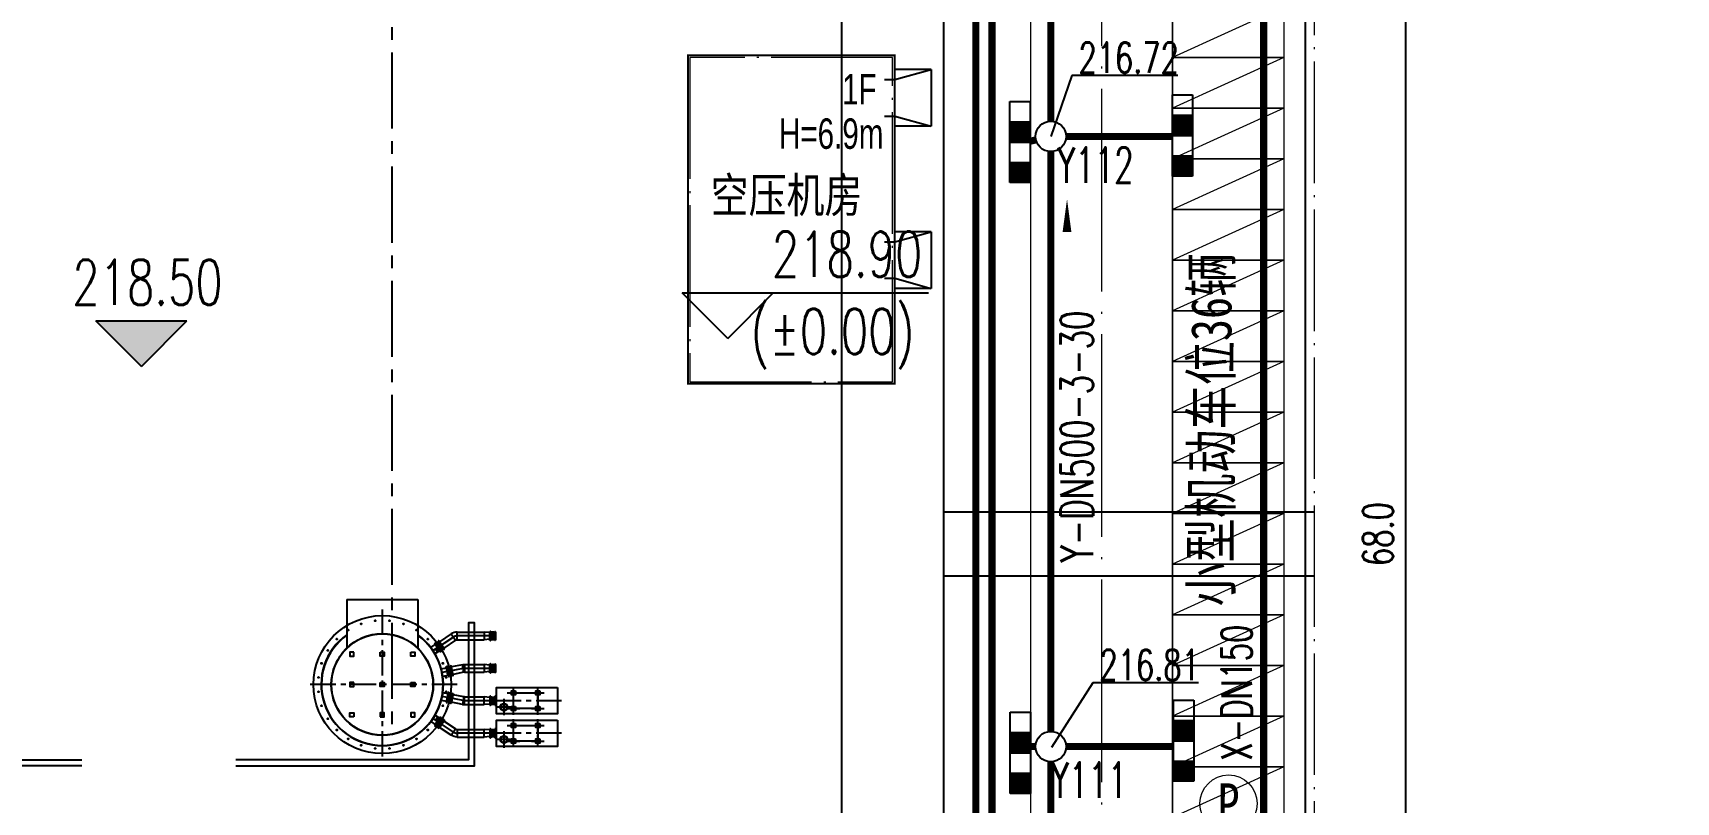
# Model space of a CAD drawing. Header units: metres. Extents: x 497246 to 997717, y 2998582 to 5998198.
# Drawn here: x 497761.2 to 497842.3, y 2998935.6 to 2998973.5 of the extents above; entities that cross this region are included whole.
import ezdxf
from ezdxf.enums import TextEntityAlignment as Align

# ---------------------------------------------------------------- set-up
doc = ezdxf.new("R2010")
doc.units = ezdxf.units.M
doc.header["$LTSCALE"] = 1000
for name, pattern in [('CENTER', [2, 1.25, -0.25, 0.25, -0.25]), ('CENTER2', [1.125, 0.75, -0.125, 0.125, -0.125]), ('DASHED', [19.05, 12.7, -6.35]), ('DOTE', [2.42, 2, -0.2, 0.02, -0.2])]:
    doc.linetypes.add(name, pattern=pattern)
doc.layers.get('0').update_dxf_attribs({"linetype": 'CONTINUOUS'})
doc.layers.get('Defpoints').update_dxf_attribs({"linetype": 'CONTINUOUS'})
for name, color, linetype in [('00011qq11', 3, 'CONTINUOUS'), ('4虚线层', 6, 'DASHED'), ('PIPE-消防', 1, 'CONTINUOUS'), ('PIPE-给水', 3, 'CONTINUOUS'), ('PIPE-雨水', 4, 'CONTINUOUS'), ('PUB_TEXT', 7, 'CONTINUOUS'), ('Road Level', 7, 'CONTINUOUS'), ('TEXT_雨水', 7, 'CONTINUOUS'), ('TWT_DIM', 3, 'CONTINUOUS'), ('TWT_雨水口', 4, 'CONTINUOUS'), ('WELL_雨水', 4, 'CONTINUOUS'), ('建筑', 7, 'CONTINUOUS'), ('建筑标高', 7, 'CONTINUOUS'), ('建筑门坡散水', 9, 'CONTINUOUS'), ('挡墙护坡', 5, 'CONTINUOUS'), ('文字', 255, 'CONTINUOUS'), ('雨水标注', 100, 'CONTINUOUS')]:
    doc.layers.add(name, color=color, linetype=linetype)
for name, color, linetype, lineweight in [('1_RO_规划停车位', 35, 'CONTINUOUS', 13), ('1轮廓实线层', 4, 'CONTINUOUS', 18), ('3中心线层', 7, 'CENTER', 25), ('5剖面线层', 2, 'CONTINUOUS', 13), ('道路', 4, 'CONTINUOUS', 15), ('道路中线', 1, 'DOTE', 13)]:
    doc.layers.add(name, color=color, linetype=linetype, lineweight=lineweight)
doc.layers.add('建筑轴线', color=1, linetype='DOTE', lineweight=15, plot=False)
doc.styles.add('-黑体', font='simhei.ttf', dxfattribs={"width": 0.8})
doc.styles.add('_TCH_DIM', font='SIMPLEX', dxfattribs={"bigfont": 'GBCBIG'})
doc.styles.add('_TCH_DIM_T3', font='SIMPLEX', dxfattribs={"width": 0.705882, "bigfont": 'GBCBIG'})
doc.styles.add('_TWT_WELL', font='SIMPLEX', dxfattribs={"width": 0.8, "height": 3.5, "bigfont": 'HZTXT'})
doc.styles.add('DIMHT', font='simhei.ttf', dxfattribs={"width": 0.8})
doc.styles.add('HZTXT', font='txt', dxfattribs={"width": 0.7, "bigfont": 'HZTXT'})
doc.styles.add('TG_LINETYPE', font='SIMPLEX', dxfattribs={"width": 0.8, "height": 3, "bigfont": 'HZTXT'})
doc.styles.add('亨利项目总图布置_2022_8_8_t3--03$0$亨利项目总图布置_2022_8_8_t3--02$0$CEC', font='ARIALN.TTF')
doc.linetypes.add('TG_J', pattern='A,2,-0.3,["J",TG_LINETYPE,S=0.1,R=0,X=-0.23,Y=-0.15],0', length=2.3)
doc.linetypes.add('TG_W', pattern='A,2,-0.3,["W",TG_LINETYPE,S=0.1,R=0,X=-0.23,Y=-0.15],0', length=2.3)
doc.linetypes.add('TG_X', pattern='A,3,-0.3,["X",TG_LINETYPE,S=0.1,R=0,X=-0.23,Y=-0.15],0', length=3.3)
doc.linetypes.add('TG_XP', pattern='A,3,-0.6,["XP",TG_LINETYPE,S=0.1,R=0,X=-0.6,Y=-0.2],0', length=3.6)
doc.linetypes.add('TG_Y', pattern='A,2,-0.3,["Y",TG_LINETYPE,S=0.1,R=0,X=-0.23,Y=-0.15],0', length=2.3)
doc.dimstyles.new('_TWT_ARCH&&1', dxfattribs={"dimtxt": 1.4875, "dimasz": 0.5, "dimexe": 1.25, "dimexo": 1.5, "dimgap": 0.63125, "dimtad": 1, "dimdec": 1, "dimzin": 0, "dimdsep": 46, "dimtxsty": '_TCH_DIM_T3', "dimblk": 'ARCHTICK', "dimcen": 0.09, "dimclrt": 7, "dimazin": 2, "dimtfac": 1, "dimtdec": 1, "dimtix": 1, "dimtmove": 2, "dimatfit": 3, "dimfxl": 1, "dimtolj": 1, "dimtzin": 0, "dimarcsym": 0})

# ---------------------------------------------------------------- blocks, each defined once
blk = doc.blocks.new('PPPPPPP')
at = {"layer": '1_RO_规划停车位'}
blk.add_circle((39537001.743, 3801410.893), 1.412, dxfattribs=at)
at = {"layer": '1_RO_规划停车位', "style": 'DIMHT', "width": 0.8}
blk.add_text('P', height=2, dxfattribs=at).set_placement((39537001.743, 3801410.893), align=Align.MIDDLE_CENTER)
blk = doc.blocks.new('chewei')
at = {"layer": '1_RO_规划停车位'}
blk.add_line((152.979, -11.011), (155.479, -16.511), dxfattribs=at)
blk.add_lwpolyline([(152.979, -11.011), (155.479, -11.011), (155.479, -16.511), (152.979, -16.511)], close=True, dxfattribs=at)
blk = doc.blocks.new('zw$9954')
for points in [[(2300, 5300), (2100, 5300), (2100, 5100), (2300, 5100)], [(3600, 5300), (3800, 5300), (3800, 5100), (3600, 5100)], [(5100, 5300), (5300, 5300), (5300, 5100), (5100, 5100)], [(2300, 3800), (2100, 3800), (2100, 3600), (2300, 3600)], [(3600, 3800), (3800, 3800), (3800, 3600), (3600, 3600)], [(5100, 3800), (5300, 3800), (5300, 3600), (5100, 3600)], [(2300, 2100), (2100, 2100), (2100, 2300), (2300, 2300)], [(3600, 2100), (3800, 2100), (3800, 2300), (3600, 2300)], [(5100, 2100), (5300, 2100), (5300, 2300), (5100, 2300)]]:
    blk.add_lwpolyline(points, close=True)
for centre, radius in [((3700, 3700), 3400), ((2653, 6692), 24), ((3345, 6850), 24), ((4055, 6850), 24), ((4747, 6692), 24), ((1458, 5942), 24), ((2013, 6384), 24), ((5387, 6384), 24), ((5942, 5942), 24), ((1016, 5387), 24), ((6384, 5387), 24), ((550, 4055), 24), ((708, 4747), 24), ((6692, 4747), 24), ((6850, 4055), 24), ((550, 3345), 24), ((6850, 3345), 24), ((708, 2653), 24), ((6692, 2653), 24), ((1016, 2013), 24), ((6384, 2013), 24), ((1458, 1458), 24), ((2013, 1016), 24), ((5387, 1016), 24), ((5942, 1458), 24), ((2653, 708), 24), ((3345, 550), 24), ((4055, 550), 24), ((4747, 708), 24)]:
    blk.add_circle(centre, radius)
at = {"layer": '3中心线层'}
for p, q in [((3700, 7400), (3700, 0)), ((2681, 6702), (2625, 6682)), ((2643, 6720), (2663, 6664)), ((3375, 6853), (3315, 6847)), ((3342, 6880), (3348, 6820)), ((4085, 6847), (4025, 6853)), ((4058, 6880), (4052, 6820)), ((4775, 6682), (4719, 6702)), ((4757, 6720), (4737, 6664)), ((1437, 5963), (1480, 5920)), ((1480, 5963), (1437, 5920)), ((2039, 6400), (1988, 6368)), ((1997, 6410), (2029, 6359)), ((5412, 6368), (5361, 6400)), ((5403, 6410), (5371, 6359)), ((5963, 5963), (5920, 5920)), ((5963, 5920), (5920, 5963)), ((990, 5403), (1041, 5371)), ((1032, 5412), (1000, 5361)), ((6410, 5403), (6359, 5371)), ((6400, 5361), (6368, 5412)), ((520, 4058), (580, 4052)), ((553, 4085), (547, 4025)), ((680, 4757), (736, 4737)), ((718, 4775), (698, 4719)), ((6720, 4757), (6664, 4737)), ((6702, 4719), (6682, 4775)), ((6880, 4058), (6820, 4052)), ((6853, 4025), (6847, 4085)), ((7400, 3700), (0, 3700)), ((520, 3342), (580, 3348)), ((547, 3375), (553, 3315)), ((6880, 3342), (6820, 3348)), ((6847, 3315), (6853, 3375)), ((680, 2643), (736, 2663)), ((698, 2681), (718, 2625)), ((6720, 2643), (6664, 2663)), ((6682, 2625), (6702, 2681)), ((990, 1997), (1041, 2029)), ((1000, 2039), (1032, 1988)), ((6410, 1997), (6359, 2029)), ((6368, 1988), (6400, 2039)), ((1437, 1437), (1480, 1480)), ((1437, 1480), (1480, 1437)), ((1988, 1032), (2039, 1000)), ((1997, 990), (2029, 1041)), ((5361, 1000), (5412, 1032)), ((5403, 990), (5371, 1041)), ((5963, 1437), (5920, 1480)), ((5920, 1437), (5963, 1480)), ((2625, 718), (2681, 698)), ((2643, 680), (2663, 736)), ((3315, 553), (3375, 547)), ((3342, 520), (3348, 580)), ((4025, 547), (4085, 553)), ((4058, 520), (4052, 580)), ((4719, 698), (4775, 718)), ((4757, 680), (4737, 736))]:
    blk.add_line(p, q, dxfattribs=at)
blk = doc.blocks.new('A$C2EA612DB')
at = {"layer": '5剖面线层'}
h = blk.add_hatch(dxfattribs=at)
h.set_pattern_fill('ANSI37', color=0, scale=10, style=0)
h.set_pattern_definition([(45, (-12568.35, 2808.42), (-22.45064, 22.45064), []), (135, (-12568.35, 2808.42), (-22.45064, -22.45064), [])])
h.paths.add_polyline_path([(222, 387, 0.21164), (33, 387), (33, 57, 0.21164), (222, 57)])
for p, q in [((5, 407), (5, 37)), ((5, 407), (7, 407)), ((5, 37), (7, 37)), ((7, 445), (7, 0)), ((33, 445), (7, 445)), ((33, 0), (33, 445)), ((222, 0), (222, 445)), ((222, 445), (248, 445)), ((248, 445), (248, 0)), ((250, 407), (248, 407)), ((250, 37), (248, 37)), ((250, 407), (250, 37)), ((7, 0), (33, 0)), ((248, 0), (222, 0))]:
    blk.add_line(p, q)
for centre, start, end in [((127, 174), 66.10049, 113.89951), ((127, 271), 246.10049, 293.89951)]:
    blk.add_arc(centre, 233, start, end)
at = {"layer": '3中心线层'}
for p, q in [((0, 422), (38, 422)), ((0, 22), (38, 22)), ((255, 422), (217, 422)), ((255, 22), (217, 22))]:
    blk.add_line(p, q, dxfattribs=at)
blk = doc.blocks.new('A$C640E79A9')
for p, q in [((152, 903), (152, 533)), ((152, 903), (154, 903)), ((154, 940), (154, 495)), ((180, 940), (154, 940)), ((180, 495), (180, 940)), ((152, 533), (154, 533)), ((154, 495), (180, 495))]:
    blk.add_line(p, q)
for points in [[(3210, 1368), (3210, 68), (210, 68), (210, 1368)], [(1150, 1203), (1150, 1003), (950, 1003), (950, 1203)], [(2350, 1203), (2350, 1003), (2150, 1003), (2150, 1203)], [(1150, 433), (1150, 233), (950, 233), (950, 433)], [(2350, 433), (2350, 233), (2150, 233), (2150, 433)]]:
    blk.add_lwpolyline(points, close=True)
at = {"layer": '1轮廓实线层'}
for centre, radius in [((576, 408), 198), ((401, 408), 11), ((424, 495), 11), ((424, 320), 11), ((576, 408), 138), ((489, 559), 11), ((489, 256), 11), ((576, 583), 11), ((576, 233), 11), ((664, 559), 11), ((664, 256), 11), ((728, 495), 11), ((728, 320), 11), ((751, 408), 11)]:
    blk.add_circle(centre, radius, dxfattribs=at)
at = {"layer": '3中心线层'}
for p, q in [((147, 918), (185, 918)), ((576, 815), (576, 0)), ((740, 1103), (1360, 1103)), ((1050, 793), (1050, 1413)), ((1940, 1103), (2560, 1103)), ((2250, 793), (2250, 1413)), ((3420, 718), (0, 718)), ((147, 518), (185, 518)), ((984, 408), (169, 408)), ((740, 333), (1360, 333)), ((1050, 23), (1050, 643)), ((1940, 333), (2560, 333)), ((2250, 23), (2250, 643))]:
    blk.add_line(p, q, dxfattribs=at)
blk.add_lwpolyline([(2250, 1103), (2250, 333), (1050, 333), (1050, 1103)], close=True, dxfattribs=at)
blk.add_circle((576, 408), 175, dxfattribs=at)
blk = doc.blocks.new('_ArchTick')
at = {"color": 0, "linetype": 'ByBlock', "const_width": 0.4}
blk.add_lwpolyline([(-0.5, -0.5), (0.5, 0.5)], dxfattribs=at)
blk = doc.blocks.new('*D435')
at = {"layer": 'Defpoints', "color": 0, "transparency": 16777216}
for p in [(497821.915, 2998982.798), (497828.93, 2998982.798), (497821.915, 2998914.833)]:
    blk.add_point(p, dxfattribs=at)
at = {"layer": 'TWT_DIM', "color": 0, "lineweight": -2, "transparency": 16777216}
for p, q in [((497823.415, 2998982.798), (497830.18, 2998982.798)), ((497828.93, 2998914.833), (497828.93, 2998982.798)), ((497823.415, 2998914.833), (497830.18, 2998914.833))]:
    blk.add_line(p, q, dxfattribs=at)
at = {"layer": 'TWT_DIM', "color": 0, "lineweight": -2, "transparency": 16777216, "xscale": 0.5, "yscale": 0.5, "zscale": 0.5}
for p, rotation in [((497828.93, 2998982.798), 90), ((497828.93, 2998914.833), 270)]:
    blk.add_blockref('_ArchTick', p, dxfattribs=dict(at, rotation=rotation))
at = {"layer": 'TWT_DIM', "color": 7, "transparency": 16777216, "insert": (497827.555, 2998948.816), "char_height": 1.4875, "attachment_point": 5, "rotation": 90, "style": '_TCH_DIM_T3'}
blk.add_mtext('\\A1;68.0', dxfattribs=at)
blk = doc.blocks.new('$TwtSys$00000187')
blk.add_circle((0, 0), 0.5)
blk = doc.blocks.new('$TwtSys$00000425')
for p, q in [((-1000, -250), (-1000, 250)), ((-1000, 250), (0, 250)), ((-500, -250), (-500, 250)), ((0, 250), (1000, 250)), ((0, 250), (0, -250)), ((0, -250), (0, 250)), ((500, -250), (500, 250)), ((1000, 250), (1000, -250)), ((0, -250), (-1000, -250)), ((1000, -250), (0, -250))]:
    blk.add_line(p, q)
for points in [[(-500, 250), (0, 250), (-500, -250), (0, -250)], [(500, 250), (1000, 250), (500, -250), (1000, -250)]]:
    blk.add_solid(points)

msp = doc.modelspace()

# ---------------------------------------------------------------- hatches: boundary and pattern name
at = {"layer": 'Road Level'}
msp.add_hatch(color=256, dxfattribs=at).paths.add_polyline_path([(497766.557, 2998957.081), (497764.307, 2998959.331), (497768.807, 2998959.331)])
at = {"layer": '挡墙护坡', "linetype": 'Continuous'}
h = msp.add_hatch(dxfattribs=at)
h.set_pattern_fill('ANSI33', color=256, style=0)
h.set_pattern_definition([(45, (-861.717, 0), (-2.2450640303, 2.2450640303), []), (45, (-859.472, 0), (-2.2450640303, 2.2450640303), [1.5875, -0.79375])])
edge = h.paths.add_edge_path()
edge.add_line((497928.516, 2998901.333), (497928.516, 2998904.333))
edge.add_line((497928.516, 2998904.333), (497677.906, 2998904.333))
edge.add_line((497677.906, 2998904.333), (497652.906, 2998907.833))
edge.add_line((497652.906, 2998907.833), (497585.758, 2998907.833))
edge.add_line((497585.758, 2998907.833), (497584.114, 2998907.908))
edge.add_line((497584.114, 2998907.908), (497583.086, 2998908.033))
edge.add_arc((497585.689, 2998924.833), 17, 179.99144, 261.19191, ccw=False)
edge.add_line((497568.689, 2998924.835), (497568.608, 2998970.517))
edge.add_line((497568.608, 2998970.517), (497565.063, 2998995.51))
edge.add_line((497565.063, 2998995.51), (497564.955, 2999056.413))
edge.add_line((497564.955, 2999056.413), (497561.955, 2999056.408))
edge.add_line((497561.955, 2999056.408), (497562.064, 2998995.296))
edge.add_line((497562.064, 2998995.296), (497565.608, 2998970.302))
edge.add_line((497565.608, 2998970.302), (497565.689, 2998924.833))
edge.add_arc((497585.689, 2998924.833), 20, 180.00007, 261.33693)
edge.add_line((497582.677, 2998905.061), (497583.864, 2998904.916))
edge.add_line((497583.864, 2998904.916), (497585.689, 2998904.833))
edge.add_line((497585.689, 2998904.833), (497652.697, 2998904.833))
edge.add_line((497652.697, 2998904.833), (497677.697, 2998901.333))
edge.add_line((497677.697, 2998901.333), (497928.516, 2998901.333))

# ---------------------------------------------------------------- linework, layer by layer
at = {"color": 6}
for p, q in [((497806.115, 2998949.908), (497824.415, 2998949.908)), ((497806.115, 2998946.758), (497824.415, 2998946.758))]:
    msp.add_line(p, q, dxfattribs=at)
for p, q in [((497776.691, 2998945.593), (497776.691, 2998943.178)), ((497776.691, 2998945.593), (497780.191, 2998945.593)), ((497780.191, 2998945.593), (497780.191, 2998943.178)), ((497781.02, 2998943.419), (497781.043, 2998943.435)), ((497781.3, 2998942.999), (497781.02, 2998943.419)), ((497781.043, 2998943.435), (497781.323, 2998943.015)), ((497781.069, 2998943.453), (497781.046, 2998943.437)), ((497781.046, 2998943.437), (497781.327, 2998943.017)), ((497781.066, 2998943.404), (497781.064, 2998943.403)), ((497781.066, 2998943.404), (497781.067, 2998943.406)), ((497781.066, 2998943.404), (497781.304, 2998943.048)), ((497781.066, 2998943.404), (497781.304, 2998943.048)), ((497781.35, 2998943.033), (497781.069, 2998943.453)), ((497781.423, 2998943.157), (497781.104, 2998943.4)), ((497781.178, 2998943.525), (497781.201, 2998943.54)), ((497781.458, 2998943.105), (497781.178, 2998943.525)), ((497781.201, 2998943.54), (497781.481, 2998943.121)), ((497781.213, 2998943.473), (497781.315, 2998943.085)), ((497781.224, 2998943.51), (497781.222, 2998943.509)), ((497781.224, 2998943.51), (497781.462, 2998943.153)), ((497781.323, 2998943.015), (497781.3, 2998942.999)), ((497781.304, 2998943.048), (497781.302, 2998943.047)), ((497781.304, 2998943.048), (497781.306, 2998943.049)), ((497781.327, 2998943.017), (497781.35, 2998943.033)), ((497781.481, 2998943.121), (497781.458, 2998943.105)), ((497781.462, 2998943.153), (497781.46, 2998943.152)), ((497781.599, 2998942.278), (497781.626, 2998942.284)), ((497781.697, 2998941.783), (497781.599, 2998942.278)), ((497781.626, 2998942.284), (497781.725, 2998941.788)), ((497781.658, 2998942.29), (497781.63, 2998942.285)), ((497781.63, 2998942.285), (497781.729, 2998941.789)), ((497781.636, 2998942.247), (497781.634, 2998942.246)), ((497781.636, 2998942.247), (497781.719, 2998941.826)), ((497781.636, 2998942.247), (497781.719, 2998941.826)), ((497781.636, 2998942.247), (497781.638, 2998942.247)), ((497781.756, 2998941.795), (497781.658, 2998942.29)), ((497781.871, 2998941.882), (497781.67, 2998942.228)), ((497781.798, 2998942.254), (497781.744, 2998941.856)), ((497781.785, 2998942.315), (497781.813, 2998942.321)), ((497781.884, 2998941.82), (497781.785, 2998942.315)), ((497781.813, 2998942.321), (497781.911, 2998941.826)), ((497781.822, 2998942.284), (497781.82, 2998942.284)), ((497781.822, 2998942.284), (497781.906, 2998941.863)), ((497781.725, 2998941.788), (497781.697, 2998941.783)), ((497781.719, 2998941.826), (497781.717, 2998941.826)), ((497781.719, 2998941.826), (497781.721, 2998941.827)), ((497781.729, 2998941.789), (497781.756, 2998941.795)), ((497781.911, 2998941.826), (497781.884, 2998941.82)), ((497781.906, 2998941.863), (497781.904, 2998941.863)), ((497781.697, 2998941.002), (497781.599, 2998940.507)), ((497781.599, 2998940.507), (497781.626, 2998940.502)), ((497781.626, 2998940.502), (497781.725, 2998940.997)), ((497781.63, 2998940.501), (497781.729, 2998940.996)), ((497781.658, 2998940.495), (497781.63, 2998940.501)), ((497781.636, 2998940.539), (497781.634, 2998940.539)), ((497781.636, 2998940.539), (497781.719, 2998940.959)), ((497781.636, 2998940.539), (497781.719, 2998940.959)), ((497781.636, 2998940.539), (497781.638, 2998940.538)), ((497781.756, 2998940.991), (497781.658, 2998940.495)), ((497781.871, 2998940.904), (497781.67, 2998940.557)), ((497781.725, 2998940.997), (497781.697, 2998941.002)), ((497781.719, 2998940.959), (497781.717, 2998940.96)), ((497781.719, 2998940.959), (497781.721, 2998940.959)), ((497781.729, 2998940.996), (497781.756, 2998940.991)), ((497781.798, 2998940.532), (497781.744, 2998940.929)), ((497781.884, 2998940.965), (497781.785, 2998940.47)), ((497781.785, 2998940.47), (497781.813, 2998940.465)), ((497781.813, 2998940.465), (497781.911, 2998940.96)), ((497781.822, 2998940.501), (497781.82, 2998940.502)), ((497781.822, 2998940.501), (497781.906, 2998940.922)), ((497781.911, 2998940.96), (497781.884, 2998940.965)), ((497781.906, 2998940.922), (497781.904, 2998940.923)), ((497781.3, 2998939.786), (497781.02, 2998939.366)), ((497781.043, 2998939.35), (497781.323, 2998939.77)), ((497781.046, 2998939.348), (497781.327, 2998939.768)), ((497781.066, 2998939.381), (497781.304, 2998939.738)), ((497781.066, 2998939.381), (497781.304, 2998939.738)), ((497781.35, 2998939.753), (497781.069, 2998939.333)), ((497781.423, 2998939.628), (497781.104, 2998939.385)), ((497781.458, 2998939.68), (497781.178, 2998939.26)), ((497781.201, 2998939.245), (497781.481, 2998939.665)), ((497781.213, 2998939.313), (497781.315, 2998939.7)), ((497781.224, 2998939.275), (497781.462, 2998939.632)), ((497781.323, 2998939.77), (497781.3, 2998939.786)), ((497781.304, 2998939.738), (497781.302, 2998939.739)), ((497781.304, 2998939.738), (497781.306, 2998939.737)), ((497781.327, 2998939.768), (497781.35, 2998939.753)), ((497781.481, 2998939.665), (497781.458, 2998939.68)), ((497781.462, 2998939.632), (497781.46, 2998939.633)), ((497781.02, 2998939.366), (497781.043, 2998939.35)), ((497781.069, 2998939.333), (497781.046, 2998939.348)), ((497781.066, 2998939.381), (497781.064, 2998939.382)), ((497781.066, 2998939.381), (497781.067, 2998939.38)), ((497781.178, 2998939.26), (497781.201, 2998939.245)), ((497781.224, 2998939.275), (497781.222, 2998939.277))]:
    msp.add_line(p, q)
at = {"color": 3}
for p, q in [((497781.84, 2998943.89), (497781.263, 2998943.505)), ((497782.139, 2998943.981), (497783.472, 2998943.981)), ((497782.139, 2998943.604), (497783.472, 2998943.604)), ((497783.744, 2998943.955), (497783.472, 2998943.981)), ((497783.472, 2998943.981), (497783.472, 2998943.604)), ((497783.744, 2998943.63), (497783.472, 2998943.604)), ((497783.744, 2998943.57), (497783.744, 2998944.015)), ((497783.744, 2998944.015), (497783.77, 2998944.015)), ((497783.77, 2998944.015), (497783.77, 2998943.57)), ((497783.772, 2998943.978), (497783.77, 2998943.978)), ((497783.772, 2998943.608), (497783.77, 2998943.608)), ((497783.772, 2998943.978), (497783.772, 2998943.608)), ((497781.227, 2998943.558), (497781.204, 2998943.543)), ((497781.204, 2998943.543), (497781.485, 2998943.123)), ((497781.224, 2998943.51), (497781.225, 2998943.511)), ((497781.224, 2998943.51), (497781.462, 2998943.153)), ((497781.508, 2998943.138), (497781.227, 2998943.558)), ((497781.462, 2998943.153), (497781.464, 2998943.154)), ((497782.049, 2998943.577), (497781.472, 2998943.192)), ((497781.485, 2998943.123), (497781.508, 2998943.138)), ((497783.77, 2998943.57), (497783.744, 2998943.57)), ((497781.844, 2998942.327), (497781.817, 2998942.322)), ((497781.817, 2998942.322), (497781.915, 2998941.826)), ((497781.822, 2998942.284), (497781.824, 2998942.284)), ((497781.822, 2998942.284), (497781.906, 2998941.863)), ((497781.943, 2998941.832), (497781.844, 2998942.327)), ((497782.392, 2998942.371), (497781.857, 2998942.264)), ((497782.466, 2998942.001), (497781.93, 2998941.895)), ((497782.497, 2998942.381), (497783.472, 2998942.381)), ((497782.497, 2998942.004), (497783.472, 2998942.004)), ((497783.744, 2998942.355), (497783.472, 2998942.381)), ((497783.472, 2998942.381), (497783.472, 2998942.004)), ((497783.744, 2998942.03), (497783.472, 2998942.004)), ((497783.744, 2998941.97), (497783.744, 2998942.415)), ((497783.744, 2998942.415), (497783.77, 2998942.415)), ((497783.77, 2998941.97), (497783.744, 2998941.97)), ((497783.77, 2998942.415), (497783.77, 2998941.97)), ((497783.772, 2998942.378), (497783.77, 2998942.378)), ((497783.772, 2998942.008), (497783.77, 2998942.008)), ((497783.772, 2998942.378), (497783.772, 2998942.008)), ((497781.906, 2998941.863), (497781.908, 2998941.864)), ((497781.915, 2998941.826), (497781.943, 2998941.832)), ((497781.817, 2998940.464), (497781.915, 2998940.959)), ((497781.844, 2998940.458), (497781.817, 2998940.464)), ((497781.822, 2998940.501), (497781.906, 2998940.922)), ((497781.822, 2998940.501), (497781.824, 2998940.501)), ((497781.943, 2998940.954), (497781.844, 2998940.458)), ((497782.392, 2998940.415), (497781.857, 2998940.521)), ((497781.906, 2998940.922), (497781.908, 2998940.922)), ((497781.915, 2998940.959), (497781.943, 2998940.954)), ((497782.466, 2998940.784), (497781.93, 2998940.891)), ((497782.497, 2998940.781), (497783.472, 2998940.781)), ((497782.497, 2998940.404), (497783.472, 2998940.404)), ((497783.744, 2998940.755), (497783.472, 2998940.781)), ((497783.472, 2998940.404), (497783.472, 2998940.781)), ((497783.744, 2998940.43), (497783.472, 2998940.404)), ((497783.744, 2998940.815), (497783.744, 2998940.37)), ((497783.77, 2998940.815), (497783.744, 2998940.815)), ((497783.744, 2998940.37), (497783.77, 2998940.37)), ((497783.77, 2998940.37), (497783.77, 2998940.815)), ((497783.772, 2998940.778), (497783.77, 2998940.778)), ((497783.772, 2998940.408), (497783.77, 2998940.408)), ((497783.772, 2998940.408), (497783.772, 2998940.778)), ((497781.204, 2998939.243), (497781.485, 2998939.663)), ((497781.224, 2998939.275), (497781.462, 2998939.632)), ((497781.508, 2998939.647), (497781.227, 2998939.227)), ((497781.462, 2998939.632), (497781.464, 2998939.631)), ((497782.049, 2998939.208), (497781.472, 2998939.594)), ((497781.485, 2998939.663), (497781.508, 2998939.647)), ((497781.227, 2998939.227), (497781.204, 2998939.243)), ((497781.224, 2998939.275), (497781.225, 2998939.274)), ((497781.84, 2998938.895), (497781.263, 2998939.28)), ((497782.139, 2998939.181), (497783.472, 2998939.181)), ((497782.139, 2998938.804), (497783.472, 2998938.804)), ((497783.744, 2998939.155), (497783.472, 2998939.181)), ((497783.472, 2998938.804), (497783.472, 2998939.181)), ((497783.744, 2998938.83), (497783.472, 2998938.804)), ((497783.744, 2998939.215), (497783.744, 2998938.77)), ((497783.77, 2998939.215), (497783.744, 2998939.215)), ((497783.744, 2998938.77), (497783.77, 2998938.77)), ((497783.77, 2998938.77), (497783.77, 2998939.215)), ((497783.772, 2998939.178), (497783.77, 2998939.178)), ((497783.772, 2998938.808), (497783.77, 2998938.808)), ((497783.772, 2998938.808), (497783.772, 2998939.178))]:
    msp.add_line(p, q, dxfattribs=at)
at = {"color": 2}
msp.add_lwpolyline([(497801.115, 2999012.333), (497806.115, 2999012.333), (497806.115, 2998933.218), (497801.115, 2998933.218)], close=True, dxfattribs=at)
at = {"color": 252}
for points in [[(497763.614, 2998937.377), (497751.838, 2998937.377), (497751.838, 2998944.443), (497752.138, 2998944.443), (497752.138, 2998937.677), (497763.614, 2998937.677)], [(497771.214, 2998937.377), (497782.991, 2998937.377), (497782.991, 2998944.443), (497782.691, 2998944.443), (497782.691, 2998937.677), (497771.214, 2998937.677)]]:
    msp.add_lwpolyline(points, dxfattribs=at)
at = {"color": 3}
for points in [[(497781.84, 2998943.89), (497782.049, 2998943.577, -0.148336), (497782.139, 2998943.604), (497782.139, 2998943.981, 0.148336)], [(497782.497, 2998942.381), (497782.497, 2998942.004, 0.049127), (497782.466, 2998942.001), (497782.392, 2998942.371, -0.049127)], [(497782.497, 2998940.404), (497782.497, 2998940.781, -0.049127), (497782.466, 2998940.784), (497782.392, 2998940.415, 0.049127)], [(497781.84, 2998938.895), (497782.049, 2998939.208, 0.148336), (497782.139, 2998939.181), (497782.139, 2998938.804, -0.148336)]]:
    msp.add_lwpolyline(points, format="xyb", close=True, dxfattribs=at)
for points in [[(497781.265, 2998943.053), (497781.04, 2998942.903), (497780.831, 2998943.216), (497781.055, 2998943.366)], [(497781.685, 2998941.846), (497781.42, 2998941.793), (497781.347, 2998942.163), (497781.611, 2998942.216)], [(497781.685, 2998940.94), (497781.42, 2998940.992), (497781.347, 2998940.623), (497781.611, 2998940.57)], [(497781.265, 2998939.733), (497781.04, 2998939.883), (497780.831, 2998939.569), (497781.055, 2998939.419)]]:
    msp.add_lwpolyline(points)
for points in [[(497781.213, 2998943.473), (497781.104, 2998943.4), (497781.315, 2998943.085), (497781.423, 2998943.157)], [(497781.798, 2998942.254), (497781.67, 2998942.228), (497781.744, 2998941.856), (497781.871, 2998941.882)], [(497781.798, 2998940.532), (497781.67, 2998940.557), (497781.744, 2998940.929), (497781.871, 2998940.904)], [(497781.213, 2998939.313), (497781.104, 2998939.385), (497781.315, 2998939.7), (497781.423, 2998939.628)]]:
    msp.add_lwpolyline(points, close=True)
msp.add_circle((497778.441, 2998941.393), 2.514)
msp.add_arc((497778.441, 2998941.393), 3.016, 125.46734, 54.53266)
at = {"layer": '00011qq11', "color": 1, "linetype": 'CENTER2', "ltscale": 0.005}
msp.add_line((497778.915, 2999006.316), (497778.915, 2998938.882), dxfattribs=at)
at = {"layer": '3中心线层'}
for p, q in [((497783.777, 2998943.993), (497783.739, 2998943.993)), ((497783.777, 2998943.593), (497783.739, 2998943.593)), ((497783.777, 2998942.393), (497783.739, 2998942.393)), ((497783.777, 2998941.993), (497783.739, 2998941.993)), ((497783.777, 2998940.793), (497783.739, 2998940.793)), ((497783.777, 2998940.393), (497783.739, 2998940.393)), ((497783.777, 2998939.193), (497783.739, 2998939.193)), ((497783.777, 2998938.793), (497783.739, 2998938.793))]:
    msp.add_line(p, q, dxfattribs=at)
for points in [[(497783.865, 2998943.793), (497782.139, 2998943.793, 0.148336), (497781.945, 2998943.734), (497780.949, 2998943.068)], [(497783.865, 2998942.193), (497782.497, 2998942.193, 0.049127), (497782.429, 2998942.186), (497781.399, 2998941.981)], [(497783.865, 2998940.593), (497782.497, 2998940.593, -0.049127), (497782.429, 2998940.599), (497781.399, 2998940.804)], [(497783.865, 2998938.993), (497782.139, 2998938.993, -0.148336), (497781.945, 2998939.052), (497780.949, 2998939.717)]]:
    msp.add_lwpolyline(points, format="xyb", dxfattribs=at)
at = {"layer": '4虚线层'}
msp.add_circle((497778.441, 2998941.393), 2.5, dxfattribs=at)
msp.add_arc((497778.441, 2998941.393), 3, 125.68533, 54.31467, dxfattribs=at)
at = {"layer": 'PIPE-消防', "color": 191, "linetype": 'TG_XP', "ltscale": 0.003, "const_width": 0.35}
msp.add_lwpolyline([(497807.715, 2998916.833), (497807.715, 2999014.786)], dxfattribs=at)
at = {"layer": 'PIPE-消防', "linetype": 'TG_X', "ltscale": 0.005, "const_width": 0.35}
msp.add_lwpolyline([(497821.915, 2998982.145), (497821.915, 2998916.833)], dxfattribs=at)
at = {"layer": 'PIPE-给水', "color": 80, "linetype": 'TG_J', "ltscale": 0.004, "const_width": 0.35}
msp.add_lwpolyline([(497808.515, 2998915.833), (497808.515, 2999015.386)], dxfattribs=at)
at = {"layer": 'PIPE-雨水', "color": 0, "linetype": 'TG_Y', "ltscale": 0.005, "const_width": 0.35}
for points in [[(497811.415, 2998969.183), (497811.415, 2998997.583)], [(497810.415, 2998968.199), (497810.685, 2998968.262)], [(497812.165, 2998968.433), (497817.415, 2998968.433)], [(497811.415, 2998939.083), (497811.415, 2998967.683)], [(497811.415, 2998909.083), (497811.415, 2998937.583)]]:
    msp.add_lwpolyline(points, dxfattribs=at)
at = {"layer": 'PIPE-雨水', "color": 70, "linetype": 'ByBlock'}
msp.add_lwpolyline([(497812.209, 2998960.862, 0, 0, 0), (497812.216, 2998965.344, 0, 0.432, 0), (497812.214, 2998963.724, 0, 0, 0)], format="xyseb", dxfattribs=at)
at = {"layer": 'PIPE-雨水', "color": 0, "linetype": 'TG_W', "ltscale": 2.5, "const_width": 0.35}
for points in [[(497810.415, 2998938.333), (497810.665, 2998938.333)], [(497812.165, 2998938.333), (497817.415, 2998938.333)]]:
    msp.add_lwpolyline(points, dxfattribs=at)
at = {"layer": 'Road Level'}
for p, q in [((497766.557, 2998957.081), (497764.307, 2998959.331)), ((497764.307, 2998959.331), (497768.807, 2998959.331)), ((497766.557, 2998957.081), (497768.807, 2998959.331))]:
    msp.add_line(p, q, dxfattribs=at)
at = {"layer": 'WELL_雨水', "color": 0, "ltscale": 10}
msp.add_line((497812.45, 2998971.433), (497811.415, 2998968.433), dxfattribs=at)
at = {"layer": '建筑', "linetype": 'Continuous', "const_width": 0.1}
for points in [[(497971.865, 2998921.883), (497823.965, 2998921.883), (497823.965, 2999052.783), (497971.865, 2999052.783)], [(497793.515, 2998972.433), (497793.515, 2998956.233), (497803.715, 2998956.233), (497803.715, 2998972.433)]]:
    msp.add_lwpolyline(points, close=True, dxfattribs=at)
at = {"layer": '建筑标高'}
for p, q in [((497795.477, 2998958.466), (497793.227, 2998960.716)), ((497793.227, 2998960.716), (497805.379, 2998960.716)), ((497795.477, 2998958.466), (497797.727, 2998960.716))]:
    msp.add_line(p, q, dxfattribs=at)
at = {"layer": '建筑轴线', "ltscale": 0.003}
for points in [[(497824.415, 2999052.333), (497971.415, 2999052.333), (497971.415, 2998922.333), (497824.415, 2998922.333)], [(497793.615, 2998972.333), (497793.615, 2998956.333), (497803.615, 2998956.333), (497803.615, 2998972.333)]]:
    msp.add_lwpolyline(points, close=True, dxfattribs=at)
at = {"layer": '建筑门坡散水', "linetype": 'Continuous'}
for p, q in [((497803.215, 2998971.233), (497803.715, 2998971.233)), ((497803.715, 2998971.233), (497805.515, 2998971.733)), ((497805.515, 2998971.733), (497803.715, 2998971.733)), ((497805.515, 2998971.733), (497805.515, 2998968.933)), ((497803.215, 2998969.433), (497803.715, 2998969.433)), ((497803.715, 2998969.433), (497805.515, 2998968.933)), ((497805.515, 2998968.933), (497803.715, 2998968.933)), ((497803.215, 2998963.233), (497803.715, 2998963.233)), ((497803.715, 2998963.233), (497805.515, 2998963.733)), ((497805.515, 2998963.733), (497803.715, 2998963.733)), ((497805.515, 2998963.733), (497805.515, 2998960.933)), ((497803.215, 2998961.433), (497803.715, 2998961.433)), ((497803.215, 2998961.433), (497803.715, 2998961.433)), ((497803.715, 2998961.433), (497805.515, 2998960.933)), ((497803.715, 2998961.433), (497805.515, 2998960.933)), ((497805.515, 2998960.933), (497803.715, 2998960.933)), ((497805.515, 2998960.933), (497803.715, 2998960.933))]:
    msp.add_line(p, q, dxfattribs=at)
at = {"layer": '道路', "linetype": 'ByBlock', "ltscale": 0.2}
for p, q in [((497810.415, 2998983.033), (497810.415, 2998925.333)), ((497817.415, 2998981.233), (497817.415, 2998922.333))]:
    msp.add_line(p, q, dxfattribs=at)
at = {"layer": '道路中线', "ltscale": 0.005}
msp.add_line((497813.915, 2999067.583), (497813.915, 2998909.833), dxfattribs=at)
at = {"layer": '雨水标注', "color": 70}
for p, q in [((497817.675, 2998971.433), (497812.45, 2998971.433)), ((497813.482, 2998941.475), (497811.451, 2998938.29)), ((497818.707, 2998941.475), (497813.482, 2998941.475))]:
    msp.add_line(p, q, dxfattribs=at)

# ---------------------------------------------------------------- block references
at = {"xscale": 0.001, "yscale": 0.001, "zscale": 0.001}
for name, p in [('zw$9954', (497774.741, 2998937.693)), ('A$C2EA612DB', (497783.767, 2998943.57)), ('A$C2EA612DB', (497783.767, 2998941.97)), ('A$C640E79A9', (497783.865, 2998939.875)), ('A$C640E79A9', (497783.865, 2998938.275))]:
    msp.add_blockref(name, p, dxfattribs=at)
at = {"xscale": -0.001, "yscale": 0.001, "zscale": 0.001, "rotation": 180}
for p in [(497783.767, 2998940.815), (497783.767, 2998939.215)]:
    msp.add_blockref('A$C2EA612DB', p, dxfattribs=at)
at = {"layer": '1_RO_规划停车位'}
for name, p, rotation in [('chewei', (497833.926, 2999127.811), 269.9999998288981), ('chewei', (497833.926, 2999125.311), 269.9999998288981), ('chewei', (497833.926, 2999122.811), 269.9999998288981), ('chewei', (497833.926, 2999120.311), 269.9999998288981), ('chewei', (497833.926, 2999117.811), 269.9999998288981), ('chewei', (497833.926, 2999115.311), 269.9999998288981), ('chewei', (497833.926, 2999112.811), 269.9999998288981), ('chewei', (497833.926, 2999110.311), 269.9999998288981), ('chewei', (497833.926, 2999107.811), 269.9999998288981), ('chewei', (497833.926, 2999105.311), 269.9999998288981), ('chewei', (497833.926, 2999102.811), 269.9999998288981), ('chewei', (497833.926, 2999100.311), 269.9999998288981), ('chewei', (497833.926, 2999097.811), 269.9999998288981), ('chewei', (497833.926, 2999095.311), 269.9999998288981), ('chewei', (497833.926, 2999092.811), 269.9999998288981), ('chewei', (497833.926, 2999090.311), 269.9999998288981), ('PPPPPPP', (-39042783.572, -764824.063), 359.9454393970495)]:
    msp.add_blockref(name, p, dxfattribs=dict(at, rotation=rotation))
at = {"layer": 'TWT_雨水口', "xscale": 0.002, "yscale": 0.002, "zscale": 0.002, "rotation": 270}
for p in [(497817.912, 2998968.478), (497809.899, 2998968.151), (497817.967, 2998938.622), (497809.915, 2998938.025)]:
    msp.add_blockref('$TwtSys$00000425', p, dxfattribs=at)
at = {"layer": 'WELL_雨水', "xscale": 1.5, "yscale": 1.5, "zscale": 1.5}
for p in [(497811.415, 2998968.433), (497811.415, 2998938.333)]:
    msp.add_blockref('$TwtSys$00000187', p, dxfattribs=at)

# ---------------------------------------------------------------- texts
at = {"layer": '1_RO_规划停车位', "style": 'DIMHT', "width": 0.8}
msp.add_text('小型机动车位36辆', height=2, rotation=89.94551, dxfattribs=at).set_placement((497820.311, 2998945.242))
at = {"layer": 'PIPE-消防', "linetype": 'TG_X', "ltscale": 700, "style": 'HZTXT', "width": 0.7}
msp.add_text('X-DN150', height=1.5, rotation=90, dxfattribs=at).set_placement((497820.579, 2998940.991), align=Align.MIDDLE)
at = {"layer": 'PIPE-雨水', "color": 70, "style": 'HZTXT', "width": 0.7}
msp.add_text('Y-DN500-3-30', height=1.6, rotation=90, dxfattribs=at).set_placement((497812.698, 2998953.625, 20.881), align=Align.MIDDLE)
at = {"layer": 'PUB_TEXT', "style": '_TCH_DIM', "width": 0.705882}
for s, p in [('218.90', (497797.654, 2998961.504)), ('218.50', (497763.145, 2998960.118)), ('(%%P0.00)', (497796.604, 2998957.697))]:
    msp.add_text(s, height=2.2313, dxfattribs=at).set_placement(p)
at = {"layer": 'TEXT_雨水', "style": '_TWT_WELL', "width": 0.64}
for s, p in [('Y112', (497811.754, 2998966.136)), ('Y111', (497811.445, 2998935.8))]:
    msp.add_text(s, height=1.75, dxfattribs=at).set_placement(p)
at = {"layer": '文字', "color": 7, "style": '亨利项目总图布置_2022_8_8_t3--03$0$亨利项目总图布置_2022_8_8_t3--02$0$CEC', "width": 0.85}
for s, p in [('1F', (497801.121, 2998970.008)), ('H=6.9m', (497798.007, 2998967.82))]:
    msp.add_text(s, height=1.5, dxfattribs=at).set_placement(p)
at = {"layer": '文字', "color": 0, "linetype": 'Continuous', "style": '-黑体', "width": 0.8}
msp.add_text('空压机房', height=1.7146, dxfattribs=at).set_placement((497794.638, 2998964.681))
at = {"layer": '雨水标注', "color": 70, "style": 'HZTXT', "width": 0.7}
for s, p in [('216.72', (497815.256, 2998972.318, 20.881)), ('216.81', (497816.288, 2998942.36, 20.881))]:
    msp.add_text(s, height=1.5, dxfattribs=at).set_placement(p, align=Align.MIDDLE)

# ---------------------------------------------------------------- dimensions: what is measured, and where the dimension line sits
at = {"layer": 'TWT_DIM', "color": 3}
dim = msp.add_aligned_dim(p1=(497821.915, 2998914.833), p2=(497821.915, 2998982.798), distance=-7.015, dimstyle='_TWT_ARCH&&1', dxfattribs=at)
dim.commit()
dim.dimension.update_dxf_attribs({"geometry": '*D435', "text_midpoint": (497827.555, 2998948.816)})

doc.saveas('drawing.dxf')
